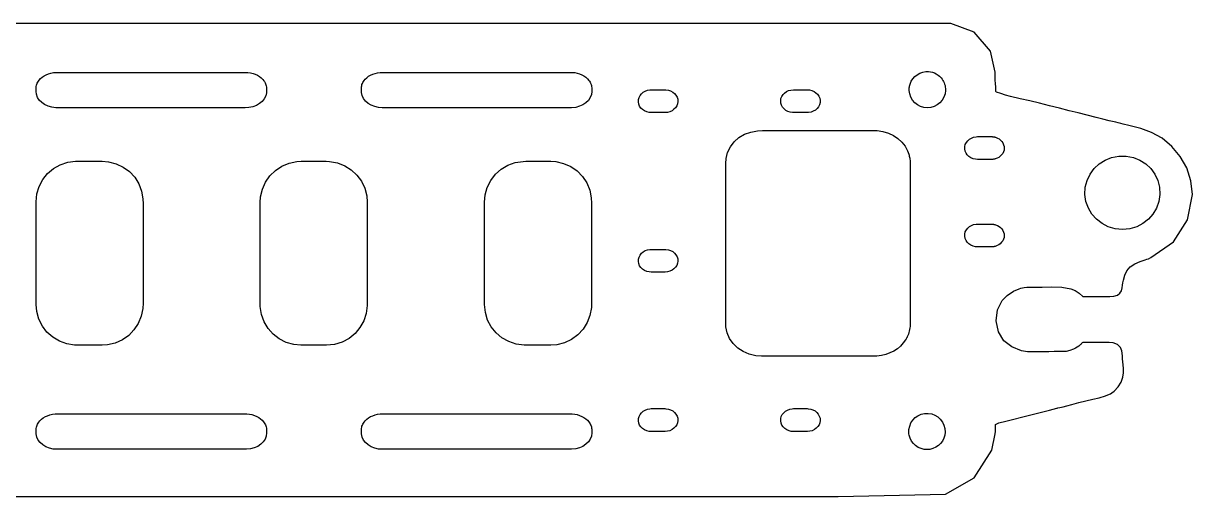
# Model space of a CAD drawing. Extents: x 0 to 157, y 0 to 105.
# Drawn here: x 55.5 to 157, y 0 to 41.1 of the extents above; entities that cross this region are included whole.
import ezdxf

# ---------------------------------------------------------------- set-up
doc = ezdxf.new("R2010")
doc.units = 0
doc.layers.add('LAYER_1', color=7, linetype='CONTINUOUS')

# ---------------------------------------------------------------- blocks, each defined once
blk = doc.blocks.new('BLOCK_3')
at = {"layer": 'LAYER_1', "color": 179}
for p, q in [((371.64, -73.98), (309.46, -73.98)), ((396.83, -74), (371.64, -73.98)), ((398.88, -74.75), (396.83, -74)), ((400.27, -76.38), (398.88, -74.75)), ((400.69, -78.22), (400.27, -76.38)), ((317.57, -79.16), (317.62, -79.08)), ((317.62, -79.08), (317.67, -78.99)), ((317.67, -78.99), (317.73, -78.91)), ((317.73, -78.91), (317.85, -78.77)), ((317.85, -78.77), (318, -78.64)), ((318, -78.64), (318.16, -78.53)), ((318.16, -78.53), (318.34, -78.43)), ((318.34, -78.43), (318.54, -78.35)), ((318.54, -78.35), (318.75, -78.29)), ((318.75, -78.29), (318.97, -78.25)), ((318.97, -78.25), (319.2, -78.23)), ((319.2, -78.23), (319.69, -78.23)), ((319.69, -78.23), (321.32, -78.23)), ((321.32, -78.23), (323.78, -78.23)), ((323.78, -78.23), (326.7, -78.23)), ((326.7, -78.23), (329.72, -78.23)), ((329.72, -78.23), (332.46, -78.23)), ((332.46, -78.23), (334.55, -78.23)), ((334.55, -78.23), (335.62, -78.23)), ((335.62, -78.23), (335.85, -78.24)), ((335.85, -78.24), (336.07, -78.27)), ((336.07, -78.27), (336.29, -78.32)), ((336.29, -78.32), (336.49, -78.39)), ((336.49, -78.39), (336.68, -78.48)), ((336.68, -78.48), (336.85, -78.58)), ((336.85, -78.58), (337.01, -78.71)), ((337.01, -78.71), (337.14, -78.84)), ((337.14, -78.84), (337.23, -78.95)), ((337.23, -78.95), (337.29, -79.03)), ((337.29, -79.03), (337.34, -79.12)), ((337.34, -79.12), (337.38, -79.21)), ((345.78, -79.2), (345.82, -79.11)), ((345.82, -79.11), (345.87, -79.02)), ((345.87, -79.02), (345.93, -78.94)), ((345.93, -78.94), (346.02, -78.83)), ((346.02, -78.83), (346.16, -78.69)), ((346.16, -78.69), (346.31, -78.57)), ((346.31, -78.57), (346.49, -78.47)), ((346.49, -78.47), (346.68, -78.38)), ((346.68, -78.38), (346.88, -78.31)), ((346.88, -78.31), (347.1, -78.26)), ((347.1, -78.26), (347.33, -78.24)), ((347.33, -78.24), (347.58, -78.23)), ((347.58, -78.23), (348.77, -78.23)), ((348.77, -78.23), (350.94, -78.23)), ((350.94, -78.23), (353.73, -78.23)), ((353.73, -78.23), (356.75, -78.23)), ((356.75, -78.23), (359.64, -78.23)), ((359.64, -78.23), (362.04, -78.23)), ((362.04, -78.23), (363.56, -78.23)), ((363.56, -78.23), (363.98, -78.23)), ((363.98, -78.23), (364.21, -78.25)), ((364.21, -78.25), (364.43, -78.29)), ((364.43, -78.29), (364.63, -78.36)), ((364.63, -78.36), (364.83, -78.44)), ((364.83, -78.44), (365.01, -78.54)), ((365.01, -78.54), (365.17, -78.65)), ((365.17, -78.65), (365.31, -78.79)), ((365.31, -78.79), (365.43, -78.92)), ((365.43, -78.92), (365.49, -79)), ((365.49, -79), (365.54, -79.08)), ((365.54, -79.08), (365.58, -79.17)), ((393.31, -79.25), (393.41, -79)), ((393.41, -79), (393.55, -78.78)), ((393.55, -78.78), (393.73, -78.59)), ((393.73, -78.59), (393.93, -78.43)), ((393.93, -78.43), (394.16, -78.3)), ((394.16, -78.3), (394.4, -78.21)), ((394.4, -78.21), (394.67, -78.16)), ((394.67, -78.16), (394.9, -78.16)), ((394.9, -78.16), (395.08, -78.18)), ((395.08, -78.18), (395.26, -78.22)), ((395.26, -78.22), (395.42, -78.28)), ((395.42, -78.28), (395.58, -78.36)), ((395.58, -78.36), (395.73, -78.46)), ((395.73, -78.46), (395.86, -78.57)), ((395.86, -78.57), (395.99, -78.69)), ((395.99, -78.69), (396.08, -78.82)), ((396.08, -78.82), (396.15, -78.92)), ((396.15, -78.92), (396.21, -79.02)), ((396.21, -79.02), (396.26, -79.14)), ((396.26, -79.14), (396.3, -79.25)), ((400.69, -78.43), (400.69, -78.22)), ((400.69, -78.73), (400.69, -78.43)), ((400.7, -78.9), (400.69, -78.73)), ((400.73, -79.2), (400.7, -78.9)), ((317.46, -79.65), (317.47, -79.55)), ((317.46, -79.68), (317.46, -79.65)), ((317.46, -79.72), (317.46, -79.68)), ((317.46, -79.76), (317.46, -79.72)), ((317.46, -79.8), (317.46, -79.76)), ((317.46, -79.84), (317.46, -79.8)), ((317.46, -79.88), (317.46, -79.84)), ((317.49, -80.13), (317.46, -79.88)), ((317.47, -79.55), (317.48, -79.45)), ((317.48, -79.45), (317.5, -79.35)), ((317.59, -80.4), (317.49, -80.13)), ((317.5, -79.35), (317.53, -79.26)), ((317.53, -79.26), (317.57, -79.16)), ((337.38, -79.21), (337.41, -79.3)), ((337.46, -79.99), (337.4, -80.27)), ((337.41, -79.3), (337.44, -79.4)), ((337.44, -79.4), (337.46, -79.5)), ((337.46, -79.5), (337.47, -79.6)), ((337.47, -79.85), (337.46, -79.99)), ((337.47, -79.6), (337.47, -79.65)), ((337.47, -79.65), (337.47, -79.7)), ((337.47, -79.7), (337.47, -79.74)), ((337.47, -79.74), (337.47, -79.78)), ((337.47, -79.78), (337.47, -79.82)), ((337.47, -79.82), (337.47, -79.85)), ((345.69, -79.59), (345.7, -79.49)), ((345.69, -79.67), (345.69, -79.59)), ((345.69, -79.7), (345.69, -79.67)), ((345.69, -79.73), (345.69, -79.7)), ((345.69, -79.78), (345.69, -79.73)), ((345.69, -79.82), (345.69, -79.78)), ((345.69, -79.87), (345.69, -79.82)), ((345.69, -79.96), (345.69, -79.87)), ((345.75, -80.24), (345.69, -79.96)), ((345.7, -79.49), (345.72, -79.39)), ((345.72, -79.39), (345.74, -79.29)), ((345.74, -79.29), (345.78, -79.2)), ((365.58, -79.17), (365.62, -79.27)), ((365.62, -79.27), (365.65, -79.36)), ((365.65, -79.36), (365.67, -79.46)), ((365.69, -79.88), (365.65, -80.16)), ((365.67, -79.46), (365.68, -79.56)), ((365.68, -79.56), (365.69, -79.65)), ((365.69, -79.65), (365.69, -79.69)), ((365.69, -79.69), (365.69, -79.72)), ((365.69, -79.72), (365.69, -79.76)), ((365.69, -79.76), (365.69, -79.81)), ((365.69, -79.81), (365.69, -79.84)), ((365.69, -79.84), (365.69, -79.88)), ((369.87, -80.24), (370, -80.08)), ((370, -80.08), (370.15, -79.95)), ((370.15, -79.95), (370.32, -79.85)), ((370.32, -79.85), (370.52, -79.78)), ((370.52, -79.78), (370.73, -79.74)), ((370.73, -79.74), (370.85, -79.74)), ((370.85, -79.74), (370.95, -79.74)), ((370.95, -79.74), (371.11, -79.74)), ((371.11, -79.74), (371.31, -79.74)), ((371.31, -79.74), (371.53, -79.74)), ((371.53, -79.74), (371.74, -79.74)), ((371.74, -79.74), (371.91, -79.74)), ((371.91, -79.74), (372.02, -79.74)), ((372.02, -79.74), (372.12, -79.74)), ((372.12, -79.74), (372.33, -79.77)), ((372.33, -79.77), (372.53, -79.84)), ((372.53, -79.84), (372.71, -79.93)), ((372.71, -79.93), (372.87, -80.06)), ((372.87, -80.06), (372.99, -80.21)), ((382.28, -80.16), (382.41, -80.02)), ((382.41, -80.02), (382.58, -79.9)), ((382.58, -79.9), (382.76, -79.81)), ((382.76, -79.81), (382.97, -79.76)), ((382.97, -79.76), (383.19, -79.74)), ((383.19, -79.74), (383.24, -79.74)), ((383.24, -79.74), (383.37, -79.74)), ((383.37, -79.74), (383.55, -79.74)), ((383.55, -79.74), (383.77, -79.74)), ((383.77, -79.74), (383.99, -79.74)), ((383.99, -79.74), (384.18, -79.74)), ((384.18, -79.74), (384.32, -79.74)), ((384.32, -79.74), (384.39, -79.74)), ((384.39, -79.74), (384.57, -79.75)), ((384.57, -79.75), (384.78, -79.8)), ((384.78, -79.8), (384.97, -79.88)), ((384.97, -79.88), (385.14, -79.99)), ((385.14, -79.99), (385.28, -80.13)), ((385.28, -80.13), (385.39, -80.29)), ((393.23, -79.66), (393.24, -79.62)), ((393.23, -79.7), (393.23, -79.66)), ((393.23, -79.79), (393.23, -79.7)), ((393.27, -80.1), (393.23, -79.79)), ((393.24, -79.55), (393.25, -79.51)), ((393.24, -79.58), (393.24, -79.55)), ((393.24, -79.62), (393.24, -79.58)), ((393.25, -79.51), (393.26, -79.47)), ((393.26, -79.43), (393.31, -79.25)), ((393.26, -79.47), (393.26, -79.43)), ((393.37, -80.38), (393.27, -80.1)), ((396.34, -80.1), (396.24, -80.38)), ((396.3, -79.25), (396.34, -79.37)), ((396.34, -79.37), (396.36, -79.5)), ((396.38, -79.79), (396.34, -80.1)), ((396.36, -79.5), (396.38, -79.63)), ((396.38, -79.63), (396.38, -79.79)), ((400.76, -79.5), (400.73, -79.2)), ((400.76, -79.78), (400.76, -79.5)), ((400.76, -79.83), (400.76, -79.78)), ((400.76, -79.88), (400.76, -79.83)), ((400.8, -79.94), (400.76, -79.88)), ((401.19, -80.07), (400.8, -79.94)), ((401.59, -80.19), (401.19, -80.07)), ((317.74, -80.64), (317.59, -80.4)), ((317.95, -80.85), (317.74, -80.64)), ((318.21, -81.02), (317.95, -80.85)), ((318.5, -81.16), (318.21, -81.02)), ((318.82, -81.25), (318.5, -81.16)), ((336.58, -81.1), (336.27, -81.21)), ((336.86, -80.94), (336.58, -81.1)), ((337.09, -80.75), (336.86, -80.94)), ((337.27, -80.52), (337.09, -80.75)), ((337.4, -80.27), (337.27, -80.52)), ((345.87, -80.49), (345.75, -80.24)), ((346.04, -80.72), (345.87, -80.49)), ((346.27, -80.92), (346.04, -80.72)), ((346.54, -81.08), (346.27, -80.92)), ((346.85, -81.2), (346.54, -81.08)), ((364.92, -81.04), (364.62, -81.17)), ((365.18, -80.87), (364.92, -81.04)), ((365.39, -80.66), (365.18, -80.87)), ((365.55, -80.42), (365.39, -80.66)), ((365.65, -80.16), (365.55, -80.42)), ((369.73, -80.79), (369.74, -80.59)), ((369.77, -80.98), (369.73, -80.79)), ((369.74, -80.59), (369.79, -80.41)), ((369.84, -81.16), (369.77, -80.98)), ((369.79, -80.41), (369.87, -80.24)), ((369.95, -81.32), (369.84, -81.16)), ((373.06, -81.13), (372.95, -81.29)), ((372.99, -80.21), (373.09, -80.38)), ((373.13, -80.95), (373.06, -81.13)), ((373.09, -80.38), (373.14, -80.56)), ((373.16, -80.76), (373.13, -80.95)), ((373.14, -80.56), (373.16, -80.76)), ((382.08, -80.69), (382.1, -80.5)), ((382.09, -80.89), (382.08, -80.69)), ((382.15, -81.07), (382.09, -80.89)), ((382.1, -80.5), (382.17, -80.32)), ((382.24, -81.24), (382.15, -81.07)), ((382.17, -80.32), (382.28, -80.16)), ((385.44, -81.04), (385.36, -81.21)), ((385.39, -80.29), (385.47, -80.47)), ((385.49, -80.85), (385.44, -81.04)), ((385.47, -80.47), (385.5, -80.66)), ((385.5, -80.66), (385.49, -80.85)), ((393.52, -80.64), (393.37, -80.38)), ((393.71, -80.87), (393.52, -80.64)), ((393.94, -81.05), (393.71, -80.87)), ((394.21, -81.19), (393.94, -81.05)), ((395.67, -81.05), (395.41, -81.19)), ((395.9, -80.87), (395.67, -81.05)), ((396.09, -80.64), (395.9, -80.87)), ((396.24, -80.38), (396.09, -80.64)), ((402.02, -80.31), (401.59, -80.19)), ((402.86, -80.52), (402.02, -80.31)), ((403.7, -80.7), (402.86, -80.52)), ((404.54, -80.91), (403.7, -80.7)), ((405.4, -81.13), (404.54, -80.91)), ((406.26, -81.34), (405.4, -81.13)), ((319.17, -81.29), (318.82, -81.25)), ((319.69, -81.29), (319.17, -81.29)), ((321.32, -81.29), (319.69, -81.29)), ((323.78, -81.29), (321.32, -81.29)), ((326.7, -81.29), (323.78, -81.29)), ((329.72, -81.29), (326.7, -81.29)), ((332.46, -81.29), (329.72, -81.29)), ((334.55, -81.29), (332.46, -81.29)), ((335.62, -81.29), (334.55, -81.29)), ((335.93, -81.28), (335.62, -81.29)), ((336.27, -81.21), (335.93, -81.28)), ((347.18, -81.27), (346.85, -81.2)), ((347.5, -81.29), (347.18, -81.27)), ((348.44, -81.29), (347.5, -81.29)), ((350.45, -81.29), (348.44, -81.29)), ((353.14, -81.29), (350.45, -81.29)), ((356.14, -81.29), (353.14, -81.29)), ((359.09, -81.29), (356.14, -81.29)), ((361.62, -81.29), (359.09, -81.29)), ((363.34, -81.29), (361.62, -81.29)), ((363.94, -81.29), (363.34, -81.29)), ((364.3, -81.26), (363.94, -81.29)), ((364.62, -81.17), (364.3, -81.26)), ((370.09, -81.46), (369.95, -81.32)), ((370.26, -81.57), (370.09, -81.46)), ((370.45, -81.65), (370.26, -81.57)), ((370.66, -81.7), (370.45, -81.65)), ((370.84, -81.71), (370.66, -81.7)), ((370.91, -81.71), (370.84, -81.71)), ((371.05, -81.71), (370.91, -81.71)), ((371.24, -81.71), (371.05, -81.71)), ((371.46, -81.71), (371.24, -81.71)), ((371.67, -81.71), (371.46, -81.71)), ((371.86, -81.71), (371.67, -81.71)), ((371.99, -81.71), (371.86, -81.71)), ((372.04, -81.71), (371.99, -81.71)), ((372.26, -81.7), (372.04, -81.71)), ((372.47, -81.64), (372.26, -81.7)), ((372.65, -81.55), (372.47, -81.64)), ((372.82, -81.43), (372.65, -81.55)), ((372.95, -81.29), (372.82, -81.43)), ((382.37, -81.39), (382.24, -81.24)), ((382.52, -81.52), (382.37, -81.39)), ((382.7, -81.61), (382.52, -81.52)), ((382.9, -81.68), (382.7, -81.61)), ((383.11, -81.71), (382.9, -81.68)), ((383.21, -81.71), (383.11, -81.71)), ((383.32, -81.71), (383.21, -81.71)), ((383.49, -81.71), (383.32, -81.71)), ((383.7, -81.71), (383.49, -81.71)), ((383.92, -81.71), (383.7, -81.71)), ((384.12, -81.71), (383.92, -81.71)), ((384.28, -81.71), (384.12, -81.71)), ((384.38, -81.71), (384.28, -81.71)), ((384.5, -81.71), (384.38, -81.71)), ((384.71, -81.67), (384.5, -81.71)), ((384.91, -81.6), (384.71, -81.67)), ((385.09, -81.5), (384.91, -81.6)), ((385.24, -81.37), (385.09, -81.5)), ((385.36, -81.21), (385.24, -81.37)), ((394.5, -81.28), (394.21, -81.19)), ((394.81, -81.31), (394.5, -81.28)), ((395.12, -81.28), (394.81, -81.31)), ((395.41, -81.19), (395.12, -81.28)), ((407.12, -81.56), (406.26, -81.34)), ((407.9, -81.75), (407.12, -81.56)), ((408.68, -81.95), (407.9, -81.75)), ((409.45, -82.14), (408.68, -81.95)), ((410.02, -82.28), (409.45, -82.14)), ((410.59, -82.42), (410.02, -82.28)), ((411.15, -82.55), (410.59, -82.42)), ((411.37, -82.61), (411.15, -82.55)), ((411.59, -82.66), (411.37, -82.61)), ((411.8, -82.71), (411.59, -82.66)), ((412.3, -82.83), (411.8, -82.71)), ((413.32, -83.1), (412.3, -82.83)), ((414.25, -83.44), (413.32, -83.1)), ((378.04, -84.26), (378.46, -83.89)), ((378.46, -83.89), (378.95, -83.6)), ((378.95, -83.6), (379.49, -83.4)), ((379.49, -83.4), (380.08, -83.29)), ((380.08, -83.29), (380.5, -83.28)), ((380.5, -83.28), (381.28, -83.28)), ((381.28, -83.28), (382.63, -83.28)), ((382.63, -83.28), (384.33, -83.28)), ((384.33, -83.28), (386.14, -83.28)), ((386.14, -83.28), (387.86, -83.28)), ((387.86, -83.28), (389.25, -83.28)), ((389.25, -83.28), (390.08, -83.28)), ((390.08, -83.28), (390.45, -83.28)), ((390.45, -83.28), (390.95, -83.35)), ((390.95, -83.35), (391.42, -83.49)), ((391.42, -83.49), (391.86, -83.7)), ((391.86, -83.7), (392.25, -83.96)), ((392.25, -83.96), (392.59, -84.27)), ((398.19, -84.31), (398.31, -84.16)), ((398.31, -84.16), (398.45, -84.03)), ((398.45, -84.03), (398.63, -83.92)), ((398.63, -83.92), (398.82, -83.85)), ((398.82, -83.85), (399.03, -83.81)), ((399.03, -83.81), (399.17, -83.8)), ((399.17, -83.8), (399.26, -83.8)), ((399.26, -83.8), (399.42, -83.8)), ((399.42, -83.8), (399.62, -83.8)), ((399.62, -83.8), (399.84, -83.8)), ((399.84, -83.8), (400.05, -83.8)), ((400.05, -83.8), (400.23, -83.8)), ((400.23, -83.8), (400.34, -83.8)), ((400.34, -83.8), (400.37, -83.8)), ((400.37, -83.8), (400.42, -83.8)), ((400.42, -83.8), (400.46, -83.81)), ((400.46, -83.81), (400.5, -83.81)), ((400.5, -83.81), (400.54, -83.82)), ((400.54, -83.82), (400.58, -83.82)), ((400.58, -83.82), (400.62, -83.83)), ((400.62, -83.83), (400.66, -83.84)), ((400.66, -83.84), (400.73, -83.86)), ((400.73, -83.86), (400.89, -83.92)), ((400.89, -83.92), (401.03, -84)), ((401.03, -84), (401.16, -84.1)), ((401.16, -84.1), (401.27, -84.22)), ((415.18, -83.94), (414.25, -83.44)), ((416.03, -84.65), (415.18, -83.94)), ((377.34, -85.7), (377.47, -85.17)), ((377.47, -85.17), (377.71, -84.69)), ((377.71, -84.69), (378.04, -84.26)), ((392.59, -84.27), (392.87, -84.62)), ((392.87, -84.62), (393.09, -85.02)), ((393.09, -85.02), (393.2, -85.33)), ((398.05, -84.67), (398.1, -84.48)), ((398.05, -84.79), (398.05, -84.67)), ((398.05, -84.86), (398.05, -84.79)), ((398.08, -85.05), (398.05, -84.86)), ((398.16, -85.23), (398.08, -85.05)), ((398.1, -84.48), (398.19, -84.31)), ((401.27, -84.22), (401.36, -84.35)), ((401.41, -85.12), (401.34, -85.26)), ((401.36, -84.35), (401.42, -84.5)), ((401.46, -84.97), (401.41, -85.12)), ((401.42, -84.5), (401.46, -84.65)), ((401.46, -84.65), (401.47, -84.81)), ((401.47, -84.81), (401.46, -84.97)), ((416.75, -85.52), (416.03, -84.65)), ((319.56, -86.24), (320.21, -86.03)), ((320.21, -86.03), (320.9, -85.94)), ((320.9, -85.94), (321.06, -85.94)), ((321.06, -85.94), (321.29, -85.94)), ((321.29, -85.94), (321.63, -85.94)), ((321.63, -85.94), (322.03, -85.94)), ((322.03, -85.94), (322.44, -85.94)), ((322.44, -85.94), (322.8, -85.94)), ((322.8, -85.94), (323.08, -85.94)), ((323.08, -85.94), (323.21, -85.94)), ((323.21, -85.94), (323.75, -85.98)), ((323.75, -85.98), (324.41, -86.15)), ((324.41, -86.15), (325.02, -86.44)), ((338.79, -86.36), (339.42, -86.1)), ((339.42, -86.1), (340.09, -85.96)), ((340.09, -85.96), (340.47, -85.94)), ((340.47, -85.94), (340.65, -85.94)), ((340.65, -85.94), (340.95, -85.94)), ((340.95, -85.94), (341.33, -85.94)), ((341.33, -85.94), (341.74, -85.94)), ((341.74, -85.94), (342.13, -85.94)), ((342.13, -85.94), (342.44, -85.94)), ((342.44, -85.94), (342.64, -85.94)), ((342.64, -85.94), (342.94, -85.95)), ((342.94, -85.95), (343.63, -86.07)), ((343.63, -86.07), (344.26, -86.32)), ((358.4, -86.28), (359.04, -86.05)), ((359.04, -86.05), (359.72, -85.95)), ((359.72, -85.95), (359.96, -85.94)), ((359.96, -85.94), (360.17, -85.94)), ((360.17, -85.94), (360.5, -85.94)), ((360.5, -85.94), (360.89, -85.94)), ((360.89, -85.94), (361.3, -85.94)), ((361.3, -85.94), (361.67, -85.94)), ((361.67, -85.94), (361.96, -85.94)), ((361.96, -85.94), (362.12, -85.94)), ((362.12, -85.94), (362.57, -85.97)), ((362.57, -85.97), (363.24, -86.12)), ((363.24, -86.12), (363.86, -86.4)), ((377.32, -86.13), (377.34, -85.7)), ((377.32, -87.17), (377.32, -86.13)), ((393.2, -85.33), (393.22, -85.41)), ((393.22, -85.41), (393.24, -85.5)), ((393.24, -85.5), (393.26, -85.59)), ((393.26, -85.59), (393.28, -85.68)), ((393.28, -85.68), (393.29, -85.77)), ((393.29, -85.77), (393.3, -85.86)), ((393.3, -85.86), (393.3, -85.95)), ((393.3, -85.95), (393.3, -86.06)), ((393.3, -86.06), (393.3, -86.93)), ((398.27, -85.39), (398.16, -85.23)), ((398.41, -85.53), (398.27, -85.39)), ((398.58, -85.64), (398.41, -85.53)), ((398.78, -85.72), (398.58, -85.64)), ((398.98, -85.77), (398.78, -85.72)), ((399.16, -85.78), (398.98, -85.77)), ((399.23, -85.78), (399.16, -85.78)), ((399.38, -85.78), (399.23, -85.78)), ((399.58, -85.78), (399.38, -85.78)), ((399.8, -85.78), (399.58, -85.78)), ((400.01, -85.78), (399.8, -85.78)), ((400.19, -85.78), (400.01, -85.78)), ((400.32, -85.78), (400.19, -85.78)), ((400.36, -85.78), (400.32, -85.78)), ((400.41, -85.78), (400.36, -85.78)), ((400.45, -85.78), (400.41, -85.78)), ((400.49, -85.78), (400.45, -85.78)), ((400.53, -85.77), (400.49, -85.78)), ((400.57, -85.76), (400.53, -85.77)), ((400.61, -85.76), (400.57, -85.76)), ((400.65, -85.75), (400.61, -85.76)), ((400.69, -85.74), (400.65, -85.75)), ((400.85, -85.68), (400.69, -85.74)), ((401, -85.6), (400.85, -85.68)), ((401.13, -85.5), (401, -85.6)), ((401.25, -85.39), (401.13, -85.5)), ((401.34, -85.26), (401.25, -85.39)), ((409.27, -86.57), (409.71, -86.16)), ((409.71, -86.16), (410.22, -85.84)), ((410.22, -85.84), (410.79, -85.61)), ((410.79, -85.61), (411.41, -85.49)), ((411.41, -85.49), (412.06, -85.49)), ((412.06, -85.49), (412.68, -85.61)), ((412.68, -85.61), (413.25, -85.84)), ((413.25, -85.84), (413.76, -86.16)), ((413.76, -86.16), (414.19, -86.57)), ((417.31, -86.52), (416.75, -85.52)), ((318.05, -87.53), (318.47, -87.01)), ((318.47, -87.01), (318.98, -86.58)), ((318.98, -86.58), (319.56, -86.24)), ((325.02, -86.44), (325.56, -86.83)), ((325.56, -86.83), (326.02, -87.32)), ((337.37, -87.74), (337.76, -87.19)), ((337.76, -87.19), (338.23, -86.73)), ((338.23, -86.73), (338.79, -86.36)), ((344.26, -86.32), (344.82, -86.67)), ((344.82, -86.67), (345.31, -87.13)), ((345.31, -87.13), (345.71, -87.67)), ((356.92, -87.6), (357.32, -87.07)), ((357.32, -87.07), (357.82, -86.62)), ((357.82, -86.62), (358.4, -86.28)), ((363.86, -86.4), (364.41, -86.78)), ((364.41, -86.78), (364.88, -87.26)), ((377.32, -89.04), (377.32, -87.17)), ((393.3, -86.93), (393.3, -88.69)), ((408.66, -87.6), (408.92, -87.05)), ((408.92, -87.05), (409.27, -86.57)), ((414.19, -86.57), (414.55, -87.05)), ((414.55, -87.05), (414.81, -87.6)), ((417.68, -87.63), (417.31, -86.52)), ((317.53, -88.77), (317.73, -88.12)), ((317.73, -88.12), (318.05, -87.53)), ((326.02, -87.32), (326.37, -87.89)), ((326.37, -87.89), (326.62, -88.52)), ((337.1, -88.36), (337.37, -87.74)), ((345.71, -87.67), (346, -88.28)), ((356.43, -88.86), (356.61, -88.2)), ((356.61, -88.2), (356.92, -87.6)), ((364.88, -87.26), (365.25, -87.81)), ((365.25, -87.81), (365.51, -88.44)), ((408.48, -88.82), (408.51, -88.19)), ((408.51, -88.19), (408.66, -87.6)), ((414.81, -87.6), (414.96, -88.19)), ((414.96, -88.19), (414.99, -88.82)), ((417.82, -88.81), (417.68, -87.63)), ((317.46, -89.47), (317.53, -88.77)), ((326.62, -88.52), (326.74, -89.2)), ((326.74, -89.2), (326.75, -89.62)), ((336.92, -89.52), (336.95, -89.03)), ((336.95, -89.03), (337.1, -88.36)), ((346, -88.28), (346.16, -88.94)), ((346.16, -88.94), (346.2, -89.49)), ((356.38, -89.48), (356.43, -88.86)), ((365.51, -88.44), (365.64, -89.12)), ((365.64, -89.12), (365.66, -89.57)), ((377.32, -91.44), (377.32, -89.04)), ((393.3, -88.69), (393.3, -91.02)), ((408.57, -89.44), (408.48, -88.82)), ((414.99, -88.82), (414.9, -89.44)), ((417.39, -91.01), (417.82, -88.81)), ((317.46, -89.84), (317.46, -89.47)), ((317.46, -90.82), (317.46, -89.84)), ((326.75, -89.62), (326.75, -90.39)), ((336.92, -90.15), (336.92, -89.52)), ((336.92, -91.3), (336.92, -90.15)), ((346.2, -89.49), (346.2, -90.04)), ((346.2, -90.04), (346.2, -91.14)), ((356.38, -89.93), (356.38, -89.48)), ((356.38, -90.98), (356.38, -89.93)), ((365.66, -89.57), (365.66, -90.27)), ((365.66, -90.27), (365.66, -91.48)), ((408.78, -90.01), (408.57, -89.44)), ((409.08, -90.52), (408.78, -90.01)), ((414.69, -90.01), (414.38, -90.52)), ((414.9, -89.44), (414.69, -90.01)), ((317.46, -92.21), (317.46, -90.82)), ((326.75, -90.39), (326.75, -91.65)), ((336.92, -92.8), (336.92, -91.3)), ((346.2, -91.14), (346.2, -92.6)), ((356.38, -92.4), (356.38, -90.98)), ((393.3, -91.02), (393.3, -93.61)), ((409.48, -90.97), (409.08, -90.52)), ((409.96, -91.34), (409.48, -90.97)), ((413.98, -90.97), (413.51, -91.34)), ((414.38, -90.52), (413.98, -90.97)), ((416.15, -92.94), (417.39, -91.01)), ((317.46, -93.81), (317.46, -92.21)), ((326.75, -91.65), (326.75, -93.2)), ((365.66, -91.48), (365.66, -93)), ((377.32, -94.04), (377.32, -91.44)), ((398.05, -92.26), (398.1, -92.07)), ((398.05, -92.38), (398.05, -92.26)), ((398.1, -92.07), (398.19, -91.9)), ((398.19, -91.9), (398.31, -91.74)), ((398.31, -91.74), (398.45, -91.61)), ((398.45, -91.61), (398.63, -91.51)), ((398.63, -91.51), (398.82, -91.43)), ((398.82, -91.43), (399.03, -91.39)), ((399.03, -91.39), (399.17, -91.39)), ((399.17, -91.39), (399.26, -91.39)), ((399.26, -91.39), (399.42, -91.39)), ((399.42, -91.39), (399.62, -91.39)), ((399.62, -91.39), (399.84, -91.39)), ((399.84, -91.39), (400.05, -91.39)), ((400.05, -91.39), (400.23, -91.39)), ((400.23, -91.39), (400.34, -91.39)), ((400.34, -91.39), (400.37, -91.39)), ((400.37, -91.39), (400.42, -91.39)), ((400.42, -91.39), (400.46, -91.39)), ((400.46, -91.39), (400.5, -91.4)), ((400.5, -91.4), (400.54, -91.4)), ((400.54, -91.4), (400.58, -91.41)), ((400.58, -91.41), (400.62, -91.41)), ((400.62, -91.41), (400.66, -91.42)), ((400.66, -91.42), (400.73, -91.44)), ((400.73, -91.44), (400.89, -91.5)), ((400.89, -91.5), (401.03, -91.59)), ((401.03, -91.59), (401.16, -91.69)), ((401.16, -91.69), (401.27, -91.81)), ((401.27, -91.81), (401.36, -91.94)), ((401.36, -91.94), (401.42, -92.08)), ((401.42, -92.08), (401.46, -92.23)), ((401.46, -92.23), (401.47, -92.39)), ((410.5, -91.62), (409.96, -91.34)), ((411.1, -91.79), (410.5, -91.62)), ((411.73, -91.85), (411.1, -91.79)), ((412.37, -91.79), (411.73, -91.85)), ((412.97, -91.62), (412.37, -91.79)), ((413.51, -91.34), (412.97, -91.62)), ((326.75, -93.2), (326.75, -94.83)), ((336.92, -94.43), (336.92, -92.8)), ((346.2, -92.6), (346.2, -94.22)), ((356.38, -94.02), (356.38, -92.4)), ((365.66, -93), (365.66, -94.63)), ((398.05, -92.44), (398.05, -92.38)), ((398.08, -92.63), (398.05, -92.44)), ((398.16, -92.81), (398.08, -92.63)), ((398.27, -92.97), (398.16, -92.81)), ((398.41, -93.11), (398.27, -92.97)), ((398.58, -93.22), (398.41, -93.11)), ((398.78, -93.31), (398.58, -93.22)), ((398.98, -93.36), (398.78, -93.31)), ((400.61, -93.34), (400.57, -93.35)), ((400.65, -93.33), (400.61, -93.34)), ((400.69, -93.32), (400.65, -93.33)), ((400.85, -93.26), (400.69, -93.32)), ((401, -93.18), (400.85, -93.26)), ((401.13, -93.09), (401, -93.18)), ((401.25, -92.97), (401.13, -93.09)), ((401.34, -92.84), (401.25, -92.97)), ((401.41, -92.7), (401.34, -92.84)), ((401.46, -92.55), (401.41, -92.7)), ((401.47, -92.39), (401.46, -92.55)), ((414.19, -94.3), (416.15, -92.94)), ((317.46, -95.43), (317.46, -93.81)), ((346.2, -94.22), (346.2, -95.81)), ((356.38, -95.62), (356.38, -94.02)), ((369.74, -94.43), (369.79, -94.25)), ((369.79, -94.25), (369.87, -94.07)), ((369.87, -94.07), (370, -93.92)), ((370, -93.92), (370.15, -93.79)), ((370.15, -93.79), (370.32, -93.69)), ((370.32, -93.69), (370.52, -93.62)), ((370.52, -93.62), (370.73, -93.58)), ((370.73, -93.58), (370.85, -93.58)), ((370.85, -93.58), (370.95, -93.58)), ((370.95, -93.58), (371.11, -93.58)), ((371.11, -93.58), (371.31, -93.58)), ((371.31, -93.58), (371.53, -93.58)), ((371.53, -93.58), (371.74, -93.58)), ((371.74, -93.58), (371.91, -93.58)), ((371.91, -93.58), (372.02, -93.58)), ((372.02, -93.58), (372.12, -93.58)), ((372.12, -93.58), (372.33, -93.61)), ((372.33, -93.61), (372.53, -93.68)), ((372.53, -93.68), (372.71, -93.77)), ((372.71, -93.77), (372.87, -93.9)), ((372.87, -93.9), (372.99, -94.05)), ((372.99, -94.05), (373.09, -94.22)), ((373.09, -94.22), (373.14, -94.4)), ((377.32, -96.52), (377.32, -94.04)), ((393.3, -93.61), (393.3, -96.13)), ((399.16, -93.37), (398.98, -93.36)), ((399.23, -93.37), (399.16, -93.37)), ((399.38, -93.37), (399.23, -93.37)), ((399.58, -93.37), (399.38, -93.37)), ((399.8, -93.37), (399.58, -93.37)), ((400.01, -93.37), (399.8, -93.37)), ((400.19, -93.37), (400.01, -93.37)), ((400.32, -93.37), (400.19, -93.37)), ((400.36, -93.37), (400.32, -93.37)), ((400.41, -93.37), (400.36, -93.37)), ((400.45, -93.36), (400.41, -93.37)), ((400.49, -93.36), (400.45, -93.36)), ((400.53, -93.36), (400.49, -93.36)), ((400.57, -93.35), (400.53, -93.36)), ((413.99, -94.39), (414.19, -94.3)), ((326.75, -94.83), (326.75, -96.35)), ((336.92, -95.99), (336.92, -94.43)), ((365.66, -94.63), (365.66, -96.17)), ((369.73, -94.63), (369.74, -94.43)), ((369.77, -94.82), (369.73, -94.63)), ((369.84, -95), (369.77, -94.82)), ((369.95, -95.16), (369.84, -95)), ((370.09, -95.29), (369.95, -95.16)), ((370.26, -95.41), (370.09, -95.29)), ((372.82, -95.27), (372.65, -95.39)), ((372.95, -95.13), (372.82, -95.27)), ((373.06, -94.97), (372.95, -95.13)), ((373.13, -94.79), (373.06, -94.97)), ((373.16, -94.6), (373.13, -94.79)), ((373.14, -94.4), (373.16, -94.6)), ((412.12, -95.43), (412.41, -95.09)), ((412.41, -95.09), (412.81, -94.83)), ((412.81, -94.83), (413.26, -94.64)), ((413.26, -94.64), (413.7, -94.49)), ((413.7, -94.49), (413.85, -94.44)), ((413.85, -94.44), (413.99, -94.39)), ((317.46, -96.85), (317.46, -95.43)), ((326.75, -96.35), (326.75, -97.56)), ((336.92, -97.3), (336.92, -95.99)), ((346.2, -95.81), (346.2, -97.16)), ((356.38, -97.01), (356.38, -95.62)), ((365.66, -96.17), (365.66, -97.43)), ((370.45, -95.49), (370.26, -95.41)), ((370.66, -95.54), (370.45, -95.49)), ((370.84, -95.55), (370.66, -95.54)), ((370.91, -95.55), (370.84, -95.55)), ((371.05, -95.55), (370.91, -95.55)), ((371.24, -95.55), (371.05, -95.55)), ((371.46, -95.55), (371.24, -95.55)), ((371.67, -95.55), (371.46, -95.55)), ((371.86, -95.55), (371.67, -95.55)), ((371.99, -95.55), (371.86, -95.55)), ((372.04, -95.55), (371.99, -95.55)), ((372.26, -95.53), (372.04, -95.55)), ((372.47, -95.48), (372.26, -95.53)), ((372.65, -95.39), (372.47, -95.48)), ((393.3, -96.13), (393.3, -98.26)), ((411.77, -96.48), (411.82, -96.24)), ((411.82, -96.24), (411.94, -95.82)), ((411.94, -95.82), (412.12, -95.43)), ((317.46, -97.89), (317.46, -96.85)), ((336.92, -98.15), (336.92, -97.3)), ((346.2, -97.16), (346.2, -98.07)), ((356.38, -97.99), (356.38, -97.01)), ((377.32, -98.56), (377.32, -96.52)), ((401.74, -97.57), (402.27, -97.22)), ((402.27, -97.22), (402.77, -97)), ((402.77, -97), (402.91, -96.95)), ((402.91, -96.95), (403.05, -96.91)), ((403.05, -96.91), (403.21, -96.88)), ((403.21, -96.88), (403.44, -96.87)), ((403.44, -96.87), (403.68, -96.87)), ((403.68, -96.87), (403.91, -96.87)), ((403.91, -96.87), (404.16, -96.87)), ((404.16, -96.87), (404.42, -96.87)), ((404.42, -96.87), (404.76, -96.86)), ((404.76, -96.86), (405.62, -96.84)), ((405.62, -96.84), (406.48, -96.86)), ((406.48, -96.86), (407.26, -97.01)), ((407.26, -97.01), (407.64, -97.16)), ((407.64, -97.16), (407.99, -97.39)), ((407.99, -97.39), (408.3, -97.66)), ((411.31, -97.54), (411.5, -97.38)), ((411.5, -97.38), (411.64, -97.17)), ((411.64, -97.17), (411.71, -96.93)), ((411.71, -96.93), (411.74, -96.7)), ((411.74, -96.7), (411.77, -96.48)), ((317.46, -98.35), (317.46, -97.89)), ((317.52, -98.97), (317.46, -98.35)), ((326.75, -98.26), (326.73, -98.71)), ((326.75, -97.56), (326.75, -98.26)), ((336.92, -98.54), (336.92, -98.15)), ((346.2, -98.07), (346.2, -98.45)), ((356.38, -98.36), (356.38, -97.99)), ((356.45, -99.06), (356.38, -98.36)), ((365.66, -98.21), (365.65, -98.63)), ((365.66, -97.43), (365.66, -98.21)), ((393.3, -98.26), (393.3, -99.69)), ((400.9, -98.83), (401.31, -98.03)), ((401.31, -98.03), (401.74, -97.57)), ((408.3, -97.66), (408.98, -97.66)), ((408.98, -97.66), (409.66, -97.67)), ((409.66, -97.67), (410.31, -97.66)), ((410.31, -97.66), (410.65, -97.67)), ((410.65, -97.67), (411, -97.65)), ((411, -97.65), (411.31, -97.54)), ((317.7, -99.63), (317.52, -98.97)), ((326.59, -99.39), (326.33, -100.01)), ((326.73, -98.71), (326.59, -99.39)), ((337.03, -99.23), (336.92, -98.54)), ((337.26, -99.86), (337.03, -99.23)), ((346.12, -99.14), (345.9, -99.79)), ((346.2, -98.45), (346.12, -99.14)), ((356.65, -99.71), (356.45, -99.06)), ((365.53, -99.31), (365.28, -99.94)), ((365.65, -98.63), (365.53, -99.31)), ((377.32, -99.83), (377.32, -98.56)), ((400.78, -99.79), (400.9, -98.83)), ((318.01, -100.23), (317.7, -99.63)), ((318.41, -100.76), (318.01, -100.23)), ((326.33, -100.01), (325.96, -100.57)), ((337.6, -100.44), (337.26, -99.86)), ((338.05, -100.94), (337.6, -100.44)), ((345.57, -100.37), (345.14, -100.88)), ((345.9, -99.79), (345.57, -100.37)), ((356.96, -100.3), (356.65, -99.71)), ((357.38, -100.82), (356.96, -100.3)), ((365.28, -99.94), (364.93, -100.51)), ((377.33, -100.29), (377.32, -99.83)), ((377.43, -100.82), (377.33, -100.29)), ((393.28, -100.4), (393.26, -100.54)), ((393.3, -100.27), (393.28, -100.4)), ((393.3, -99.69), (393.3, -100.13)), ((393.3, -100.13), (393.3, -100.27)), ((400.98, -100.74), (400.78, -99.79)), ((318.91, -101.2), (318.41, -100.76)), ((319.49, -101.55), (318.91, -101.2)), ((324.95, -101.43), (324.33, -101.71)), ((325.5, -101.05), (324.95, -101.43)), ((325.96, -100.57), (325.5, -101.05)), ((338.57, -101.35), (338.05, -100.94)), ((339.18, -101.65), (338.57, -101.35)), ((344.62, -101.3), (344.03, -101.62)), ((345.14, -100.88), (344.62, -101.3)), ((357.89, -101.25), (357.38, -100.82)), ((358.48, -101.58), (357.89, -101.25)), ((363.93, -101.39), (363.32, -101.68)), ((364.47, -100.99), (363.93, -101.39)), ((364.93, -100.51), (364.47, -100.99)), ((377.64, -101.32), (377.43, -100.82)), ((377.95, -101.76), (377.64, -101.32)), ((392.92, -101.42), (392.71, -101.7)), ((392.94, -101.39), (392.92, -101.42)), ((392.96, -101.36), (392.94, -101.39)), ((392.98, -101.33), (392.96, -101.36)), ((392.99, -101.29), (392.98, -101.33)), ((393.01, -101.26), (392.99, -101.29)), ((393.03, -101.23), (393.01, -101.26)), ((393.04, -101.2), (393.03, -101.23)), ((393.06, -101.17), (393.04, -101.2)), ((393.11, -101.05), (393.06, -101.17)), ((393.16, -100.93), (393.11, -101.05)), ((393.2, -100.8), (393.16, -100.93)), ((393.23, -100.67), (393.2, -100.8)), ((393.26, -100.54), (393.23, -100.67)), ((401.45, -101.51), (400.98, -100.74)), ((320.13, -101.78), (319.49, -101.55)), ((320.81, -101.88), (320.13, -101.78)), ((321.05, -101.89), (320.81, -101.88)), ((321.26, -101.89), (321.05, -101.89)), ((321.58, -101.89), (321.26, -101.89)), ((321.98, -101.89), (321.58, -101.89)), ((322.39, -101.89), (321.98, -101.89)), ((322.76, -101.89), (322.39, -101.89)), ((323.05, -101.89), (322.76, -101.89)), ((323.21, -101.89), (323.05, -101.89)), ((323.66, -101.86), (323.21, -101.89)), ((324.33, -101.71), (323.66, -101.86)), ((339.83, -101.83), (339.18, -101.65)), ((340.45, -101.89), (339.83, -101.83)), ((340.56, -101.89), (340.45, -101.89)), ((340.82, -101.89), (340.56, -101.89)), ((341.18, -101.89), (340.82, -101.89)), ((341.59, -101.89), (341.18, -101.89)), ((341.99, -101.89), (341.59, -101.89)), ((342.34, -101.89), (341.99, -101.89)), ((342.58, -101.89), (342.34, -101.89)), ((342.68, -101.89), (342.58, -101.89)), ((343.37, -101.82), (342.68, -101.89)), ((344.03, -101.62), (343.37, -101.82)), ((359.12, -101.8), (358.48, -101.58)), ((359.81, -101.89), (359.12, -101.8)), ((359.97, -101.89), (359.81, -101.89)), ((360.2, -101.89), (359.97, -101.89)), ((360.54, -101.89), (360.2, -101.89)), ((360.94, -101.89), (360.54, -101.89)), ((361.35, -101.89), (360.94, -101.89)), ((361.71, -101.89), (361.35, -101.89)), ((361.99, -101.89), (361.71, -101.89)), ((362.13, -101.89), (361.99, -101.89)), ((362.66, -101.85), (362.13, -101.89)), ((363.32, -101.68), (362.66, -101.85)), ((378.35, -102.14), (377.95, -101.76)), ((378.82, -102.45), (378.35, -102.14)), ((379.35, -102.68), (378.82, -102.45)), ((391.89, -102.4), (391.56, -102.57)), ((392.2, -102.2), (391.89, -102.4)), ((392.47, -101.97), (392.2, -102.2)), ((392.71, -101.7), (392.47, -101.97)), ((402.14, -102.05), (401.45, -101.51)), ((402.96, -102.37), (402.14, -102.05)), ((403.5, -102.46), (402.96, -102.37)), ((403.95, -102.48), (403.5, -102.46)), ((404.4, -102.47), (403.95, -102.48)), ((404.87, -102.46), (404.4, -102.47)), ((405.34, -102.46), (404.87, -102.46)), ((405.81, -102.45), (405.34, -102.46)), ((406.1, -102.45), (405.81, -102.45)), ((406.33, -102.45), (406.1, -102.45)), ((406.56, -102.45), (406.33, -102.45)), ((406.86, -102.43), (406.56, -102.45)), ((407.18, -102.36), (406.86, -102.43)), ((407.48, -102.25), (407.18, -102.36)), ((407.67, -102.16), (407.48, -102.25)), ((407.81, -102.07), (407.67, -102.16)), ((407.94, -101.98), (407.81, -102.07)), ((408.01, -101.92), (407.94, -101.98)), ((408.07, -101.87), (408.01, -101.92)), ((408.12, -101.82), (408.07, -101.87)), ((408.16, -101.77), (408.12, -101.82)), ((408.2, -101.72), (408.16, -101.77)), ((408.25, -101.68), (408.2, -101.72)), ((408.29, -101.66), (408.25, -101.68)), ((408.32, -101.66), (408.29, -101.66)), ((408.34, -101.66), (408.32, -101.66)), ((408.64, -101.66), (408.34, -101.66)), ((409.69, -101.66), (408.64, -101.66)), ((410.58, -101.66), (409.69, -101.66)), ((410.93, -101.68), (410.58, -101.66)), ((411.29, -101.82), (410.93, -101.68)), ((411.57, -102.09), (411.29, -101.82)), ((411.69, -102.37), (411.57, -102.09)), ((411.72, -102.6), (411.69, -102.37)), ((379.93, -102.81), (379.35, -102.68)), ((380.42, -102.84), (379.93, -102.81)), ((381.03, -102.84), (380.42, -102.84)), ((382.25, -102.84), (381.03, -102.84)), ((383.88, -102.84), (382.25, -102.84)), ((385.69, -102.84), (383.88, -102.84)), ((387.45, -102.84), (385.69, -102.84)), ((388.94, -102.84), (387.45, -102.84)), ((389.94, -102.84), (388.94, -102.84)), ((390.26, -102.84), (389.94, -102.84)), ((390.3, -102.84), (390.26, -102.84)), ((390.34, -102.84), (390.3, -102.84)), ((390.38, -102.84), (390.34, -102.84)), ((390.43, -102.84), (390.38, -102.84)), ((390.82, -102.79), (390.43, -102.84)), ((391.2, -102.7), (390.82, -102.79)), ((391.56, -102.57), (391.2, -102.7)), ((411.74, -102.84), (411.72, -102.6)), ((411.75, -103.09), (411.74, -102.84)), ((411.77, -103.34), (411.75, -103.09)), ((411.79, -103.6), (411.77, -103.34)), ((411.78, -104.68), (411.82, -104.3)), ((411.82, -103.93), (411.79, -103.6)), ((411.82, -104.3), (411.82, -103.93)), ((411.37, -105.52), (411.63, -105.1)), ((411.63, -105.1), (411.78, -104.68)), ((409.15, -106.59), (409.71, -106.45)), ((409.71, -106.45), (410.26, -106.29)), ((410.26, -106.29), (410.6, -106.15)), ((410.6, -106.15), (410.7, -106.1)), ((410.7, -106.1), (410.8, -106.04)), ((410.8, -106.04), (411.02, -105.88)), ((411.02, -105.88), (411.37, -105.52)), ((370.15, -107.62), (370.32, -107.52)), ((370.32, -107.52), (370.52, -107.45)), ((370.52, -107.45), (370.73, -107.41)), ((370.73, -107.41), (370.85, -107.4)), ((370.85, -107.4), (370.95, -107.4)), ((370.95, -107.4), (371.11, -107.4)), ((371.11, -107.4), (371.31, -107.4)), ((371.31, -107.4), (371.53, -107.4)), ((371.53, -107.4), (371.74, -107.4)), ((371.74, -107.4), (371.91, -107.4)), ((371.91, -107.4), (372.02, -107.4)), ((372.02, -107.4), (372.12, -107.41)), ((372.12, -107.41), (372.33, -107.44)), ((372.33, -107.44), (372.53, -107.51)), ((372.53, -107.51), (372.71, -107.6)), ((382.49, -107.62), (382.67, -107.52)), ((382.67, -107.52), (382.86, -107.45)), ((382.86, -107.45), (383.08, -107.41)), ((383.08, -107.41), (383.2, -107.4)), ((383.2, -107.4), (383.29, -107.4)), ((383.29, -107.4), (383.46, -107.4)), ((383.46, -107.4), (383.66, -107.4)), ((383.66, -107.4), (383.88, -107.4)), ((383.88, -107.4), (384.09, -107.4)), ((384.09, -107.4), (384.26, -107.4)), ((384.26, -107.4), (384.37, -107.4)), ((384.37, -107.4), (384.46, -107.41)), ((384.46, -107.41), (384.68, -107.44)), ((384.68, -107.44), (384.88, -107.51)), ((384.88, -107.51), (385.06, -107.6)), ((404.24, -107.82), (405.4, -107.53)), ((405.4, -107.53), (406.03, -107.37)), ((406.03, -107.37), (406.08, -107.36)), ((406.08, -107.36), (406.13, -107.34)), ((406.13, -107.34), (406.3, -107.3)), ((406.3, -107.3), (406.6, -107.23)), ((406.6, -107.23), (406.9, -107.15)), ((406.9, -107.15), (407.35, -107.04)), ((407.35, -107.04), (407.96, -106.88)), ((407.96, -106.88), (408.57, -106.73)), ((408.57, -106.73), (409.15, -106.59)), ((317.71, -108.57), (317.8, -108.45)), ((317.8, -108.45), (317.94, -108.32)), ((317.94, -108.32), (318.09, -108.2)), ((318.09, -108.2), (318.27, -108.09)), ((318.27, -108.09), (318.46, -108.01)), ((318.46, -108.01), (318.66, -107.94)), ((318.66, -107.94), (318.88, -107.89)), ((318.88, -107.89), (319.11, -107.86)), ((319.11, -107.86), (319.36, -107.86)), ((319.36, -107.86), (320.55, -107.86)), ((320.55, -107.86), (322.72, -107.86)), ((322.72, -107.86), (325.5, -107.86)), ((325.5, -107.86), (328.53, -107.86)), ((328.53, -107.86), (331.42, -107.86)), ((331.42, -107.86), (333.82, -107.86)), ((333.82, -107.86), (335.34, -107.86)), ((335.34, -107.86), (335.75, -107.86)), ((335.75, -107.86), (335.98, -107.88)), ((335.98, -107.88), (336.2, -107.92)), ((336.2, -107.92), (336.41, -107.98)), ((336.41, -107.98), (336.61, -108.07)), ((336.61, -108.07), (336.79, -108.17)), ((336.79, -108.17), (336.95, -108.28)), ((336.95, -108.28), (337.09, -108.41)), ((337.09, -108.41), (337.2, -108.54)), ((337.2, -108.54), (337.26, -108.62)), ((345.93, -108.57), (346.02, -108.45)), ((346.02, -108.45), (346.16, -108.32)), ((346.16, -108.32), (346.31, -108.2)), ((346.31, -108.2), (346.49, -108.09)), ((346.49, -108.09), (346.68, -108.01)), ((346.68, -108.01), (346.88, -107.94)), ((346.88, -107.94), (347.1, -107.89)), ((347.1, -107.89), (347.33, -107.86)), ((347.33, -107.86), (347.58, -107.86)), ((347.58, -107.86), (348.77, -107.86)), ((348.77, -107.86), (350.94, -107.86)), ((350.94, -107.86), (353.73, -107.86)), ((353.73, -107.86), (356.75, -107.86)), ((356.75, -107.86), (359.64, -107.86)), ((359.64, -107.86), (362.04, -107.86)), ((362.04, -107.86), (363.56, -107.86)), ((363.56, -107.86), (363.98, -107.86)), ((363.98, -107.86), (364.21, -107.88)), ((364.21, -107.88), (364.43, -107.92)), ((364.43, -107.92), (364.63, -107.98)), ((364.63, -107.98), (364.83, -108.07)), ((364.83, -108.07), (365.01, -108.17)), ((365.01, -108.17), (365.17, -108.28)), ((365.17, -108.28), (365.31, -108.41)), ((365.31, -108.41), (365.43, -108.54)), ((365.43, -108.54), (365.49, -108.62)), ((369.73, -108.46), (369.74, -108.26)), ((369.77, -108.65), (369.73, -108.46)), ((369.74, -108.26), (369.79, -108.07)), ((369.79, -108.07), (369.87, -107.9)), ((369.87, -107.9), (370, -107.75)), ((370, -107.75), (370.15, -107.62)), ((372.71, -107.6), (372.87, -107.73)), ((372.87, -107.73), (372.99, -107.88)), ((372.99, -107.88), (373.09, -108.04)), ((373.09, -108.04), (373.14, -108.23)), ((373.16, -108.43), (373.13, -108.62)), ((373.14, -108.23), (373.16, -108.43)), ((382.08, -108.26), (382.13, -108.07)), ((382.08, -108.46), (382.08, -108.26)), ((382.11, -108.65), (382.08, -108.46)), ((382.13, -108.07), (382.22, -107.9)), ((382.22, -107.9), (382.34, -107.75)), ((382.34, -107.75), (382.49, -107.62)), ((385.06, -107.6), (385.21, -107.73)), ((385.21, -107.73), (385.34, -107.88)), ((385.34, -107.88), (385.43, -108.04)), ((385.43, -108.04), (385.49, -108.23)), ((385.5, -108.43), (385.47, -108.62)), ((385.49, -108.23), (385.5, -108.43)), ((393.38, -108.64), (393.54, -108.39)), ((393.54, -108.39), (393.75, -108.18)), ((393.75, -108.18), (393.99, -108.01)), ((393.99, -108.01), (394.27, -107.89)), ((394.27, -107.89), (394.56, -107.82)), ((394.56, -107.82), (394.88, -107.81)), ((394.88, -107.81), (395.18, -107.86)), ((395.18, -107.86), (395.46, -107.96)), ((395.46, -107.96), (395.72, -108.12)), ((395.72, -108.12), (395.93, -108.32)), ((395.93, -108.32), (396.11, -108.56)), ((396.11, -108.56), (396.24, -108.82)), ((401.02, -108.63), (401.61, -108.48)), ((401.61, -108.48), (402.2, -108.33)), ((402.2, -108.33), (403.08, -108.11)), ((403.08, -108.11), (404.24, -107.82)), ((317.46, -109.29), (317.47, -109.21)), ((317.46, -109.32), (317.46, -109.29)), ((317.46, -109.36), (317.46, -109.32)), ((317.46, -109.4), (317.46, -109.36)), ((317.46, -109.44), (317.46, -109.4)), ((317.46, -109.5), (317.46, -109.44)), ((317.47, -109.59), (317.46, -109.5)), ((317.47, -109.21), (317.48, -109.11)), ((317.48, -109.11), (317.49, -109.02)), ((317.49, -109.02), (317.52, -108.92)), ((317.52, -108.92), (317.56, -108.83)), ((317.56, -108.83), (317.6, -108.74)), ((317.6, -108.74), (317.65, -108.65)), ((317.65, -108.65), (317.71, -108.57)), ((337.26, -108.62), (337.32, -108.71)), ((337.32, -108.71), (337.36, -108.8)), ((337.36, -108.8), (337.4, -108.89)), ((337.4, -108.89), (337.43, -108.99)), ((337.43, -108.99), (337.45, -109.08)), ((337.47, -109.5), (337.43, -109.78)), ((337.45, -109.08), (337.46, -109.18)), ((337.46, -109.18), (337.47, -109.27)), ((337.47, -109.27), (337.47, -109.31)), ((337.47, -109.31), (337.47, -109.35)), ((337.47, -109.35), (337.47, -109.39)), ((337.47, -109.39), (337.47, -109.43)), ((337.47, -109.43), (337.47, -109.47)), ((337.47, -109.47), (337.47, -109.5)), ((345.69, -109.21), (345.7, -109.11)), ((345.69, -109.29), (345.69, -109.21)), ((345.69, -109.32), (345.69, -109.29)), ((345.69, -109.36), (345.69, -109.32)), ((345.69, -109.4), (345.69, -109.36)), ((345.69, -109.44), (345.69, -109.4)), ((345.69, -109.5), (345.69, -109.44)), ((345.69, -109.59), (345.69, -109.5)), ((345.7, -109.11), (345.72, -109.02)), ((345.72, -109.02), (345.74, -108.92)), ((345.74, -108.92), (345.78, -108.83)), ((345.78, -108.83), (345.82, -108.74)), ((345.82, -108.74), (345.87, -108.65)), ((345.87, -108.65), (345.93, -108.57)), ((365.49, -108.62), (365.54, -108.71)), ((365.54, -108.71), (365.58, -108.8)), ((365.58, -108.8), (365.62, -108.89)), ((365.62, -108.89), (365.65, -108.99)), ((365.65, -108.99), (365.67, -109.08)), ((365.69, -109.5), (365.65, -109.78)), ((365.67, -109.08), (365.68, -109.18)), ((365.68, -109.18), (365.69, -109.27)), ((365.69, -109.27), (365.69, -109.31)), ((365.69, -109.31), (365.69, -109.35)), ((365.69, -109.35), (365.69, -109.39)), ((365.69, -109.39), (365.69, -109.43)), ((365.69, -109.43), (365.69, -109.47)), ((365.69, -109.47), (365.69, -109.5)), ((369.84, -108.83), (369.77, -108.65)), ((369.95, -108.99), (369.84, -108.83)), ((370.09, -109.12), (369.95, -108.99)), ((370.26, -109.24), (370.09, -109.12)), ((370.45, -109.32), (370.26, -109.24)), ((370.66, -109.37), (370.45, -109.32)), ((370.84, -109.38), (370.66, -109.37)), ((370.91, -109.38), (370.84, -109.38)), ((371.05, -109.38), (370.91, -109.38)), ((371.24, -109.38), (371.05, -109.38)), ((371.46, -109.38), (371.24, -109.38)), ((371.67, -109.38), (371.46, -109.38)), ((371.86, -109.38), (371.67, -109.38)), ((371.99, -109.38), (371.86, -109.38)), ((372.04, -109.38), (371.99, -109.38)), ((372.26, -109.36), (372.04, -109.38)), ((372.47, -109.31), (372.26, -109.36)), ((372.65, -109.22), (372.47, -109.31)), ((372.82, -109.1), (372.65, -109.22)), ((372.95, -108.96), (372.82, -109.1)), ((373.06, -108.8), (372.95, -108.96)), ((373.13, -108.62), (373.06, -108.8)), ((382.19, -108.83), (382.11, -108.65)), ((382.3, -108.99), (382.19, -108.83)), ((382.44, -109.12), (382.3, -108.99)), ((382.61, -109.24), (382.44, -109.12)), ((382.8, -109.32), (382.61, -109.24)), ((383, -109.37), (382.8, -109.32)), ((383.19, -109.38), (383, -109.37)), ((383.25, -109.38), (383.19, -109.38)), ((383.4, -109.38), (383.25, -109.38)), ((383.59, -109.38), (383.4, -109.38)), ((383.81, -109.38), (383.59, -109.38)), ((384.02, -109.38), (383.81, -109.38)), ((384.21, -109.38), (384.02, -109.38)), ((384.34, -109.38), (384.21, -109.38)), ((384.39, -109.38), (384.34, -109.38)), ((384.61, -109.36), (384.39, -109.38)), ((384.81, -109.31), (384.61, -109.36)), ((385, -109.22), (384.81, -109.31)), ((385.16, -109.1), (385, -109.22)), ((385.3, -108.96), (385.16, -109.1)), ((385.41, -108.8), (385.3, -108.96)), ((385.47, -108.62), (385.41, -108.8)), ((393.2, -109.39), (393.21, -109.22)), ((393.2, -109.42), (393.2, -109.39)), ((393.2, -109.45), (393.2, -109.42)), ((393.2, -109.48), (393.2, -109.45)), ((393.2, -109.51), (393.2, -109.48)), ((393.21, -109.54), (393.2, -109.51)), ((393.21, -109.22), (393.27, -108.92)), ((393.21, -109.56), (393.21, -109.54)), ((393.21, -109.59), (393.21, -109.56)), ((393.27, -108.92), (393.38, -108.64)), ((396.24, -108.82), (396.32, -109.12)), ((396.34, -109.43), (396.31, -109.71)), ((396.32, -109.12), (396.34, -109.43)), ((400.7, -109.58), (400.72, -109.37)), ((400.72, -108.76), (401.02, -108.63)), ((400.72, -108.88), (400.72, -108.76)), ((400.73, -108.99), (400.72, -108.88)), ((400.72, -109.37), (400.73, -109.15)), ((400.73, -109.15), (400.73, -108.99)), ((317.52, -109.87), (317.47, -109.59)), ((317.64, -110.12), (317.52, -109.87)), ((317.82, -110.35), (317.64, -110.12)), ((318.05, -110.55), (317.82, -110.35)), ((318.32, -110.71), (318.05, -110.55)), ((336.96, -110.49), (336.7, -110.67)), ((337.17, -110.29), (336.96, -110.49)), ((337.33, -110.05), (337.17, -110.29)), ((337.43, -109.78), (337.33, -110.05)), ((345.75, -109.87), (345.69, -109.59)), ((345.87, -110.12), (345.75, -109.87)), ((346.04, -110.35), (345.87, -110.12)), ((346.27, -110.55), (346.04, -110.35)), ((346.54, -110.71), (346.27, -110.55)), ((365.18, -110.49), (364.92, -110.67)), ((365.39, -110.29), (365.18, -110.49)), ((365.55, -110.05), (365.39, -110.29)), ((365.65, -109.78), (365.55, -110.05)), ((393.23, -109.7), (393.21, -109.59)), ((393.31, -109.96), (393.23, -109.7)), ((393.43, -110.21), (393.31, -109.96)), ((393.59, -110.42), (393.43, -110.21)), ((393.79, -110.61), (393.59, -110.42)), ((395.95, -110.42), (395.76, -110.61)), ((396.11, -110.21), (395.95, -110.42)), ((396.23, -109.97), (396.11, -110.21)), ((396.31, -109.71), (396.23, -109.97)), ((400.4, -111.01), (400.7, -109.58)), ((318.62, -110.83), (318.32, -110.71)), ((318.96, -110.9), (318.62, -110.83)), ((319.27, -110.92), (318.96, -110.9)), ((320.22, -110.92), (319.27, -110.92)), ((322.22, -110.92), (320.22, -110.92)), ((324.92, -110.92), (322.22, -110.92)), ((327.92, -110.92), (324.92, -110.92)), ((330.87, -110.92), (327.92, -110.92)), ((333.4, -110.92), (330.87, -110.92)), ((335.12, -110.92), (333.4, -110.92)), ((335.72, -110.92), (335.12, -110.92)), ((336.07, -110.88), (335.72, -110.92)), ((336.4, -110.8), (336.07, -110.88)), ((336.7, -110.67), (336.4, -110.8)), ((346.85, -110.83), (346.54, -110.71)), ((347.18, -110.9), (346.85, -110.83)), ((347.5, -110.92), (347.18, -110.9)), ((348.44, -110.92), (347.5, -110.92)), ((350.45, -110.92), (348.44, -110.92)), ((353.14, -110.92), (350.45, -110.92)), ((356.14, -110.92), (353.14, -110.92)), ((359.09, -110.92), (356.14, -110.92)), ((361.62, -110.92), (359.09, -110.92)), ((363.34, -110.92), (361.62, -110.92)), ((363.94, -110.92), (363.34, -110.92)), ((364.3, -110.88), (363.94, -110.92)), ((364.62, -110.8), (364.3, -110.88)), ((364.92, -110.67), (364.62, -110.8)), ((394.01, -110.76), (393.79, -110.61)), ((394.26, -110.87), (394.01, -110.76)), ((394.53, -110.94), (394.26, -110.87)), ((394.78, -110.95), (394.53, -110.94)), ((394.81, -110.95), (394.78, -110.95)), ((394.84, -110.95), (394.81, -110.95)), ((394.87, -110.95), (394.84, -110.95)), ((394.9, -110.95), (394.87, -110.95)), ((394.93, -110.94), (394.9, -110.95)), ((394.96, -110.94), (394.93, -110.94)), ((394.99, -110.94), (394.96, -110.94)), ((395.02, -110.93), (394.99, -110.94)), ((395.29, -110.86), (395.02, -110.93)), ((395.53, -110.75), (395.29, -110.86)), ((395.76, -110.61), (395.53, -110.75)), ((398.86, -113.4), (400.4, -111.01)), ((396.38, -114.81), (398.86, -113.4)), ((277.14, -115.03), (333.83, -115.03)), ((333.83, -115.03), (387.06, -115.03)), ((387.06, -115.03), (396.38, -114.81))]:
    blk.add_line(p, q, dxfattribs=at)
blk = doc.blocks.new('BLOCK_2')
at = {"layer": 'LAYER_1'}
blk.add_blockref('BLOCK_3', (0, 0), dxfattribs=at)

msp = doc.modelspace()

# ---------------------------------------------------------------- block references
at = {"layer": 'LAYER_1'}
msp.add_blockref('BLOCK_2', (-260.84, 115.03), dxfattribs=at)

doc.saveas('drawing.dxf')
